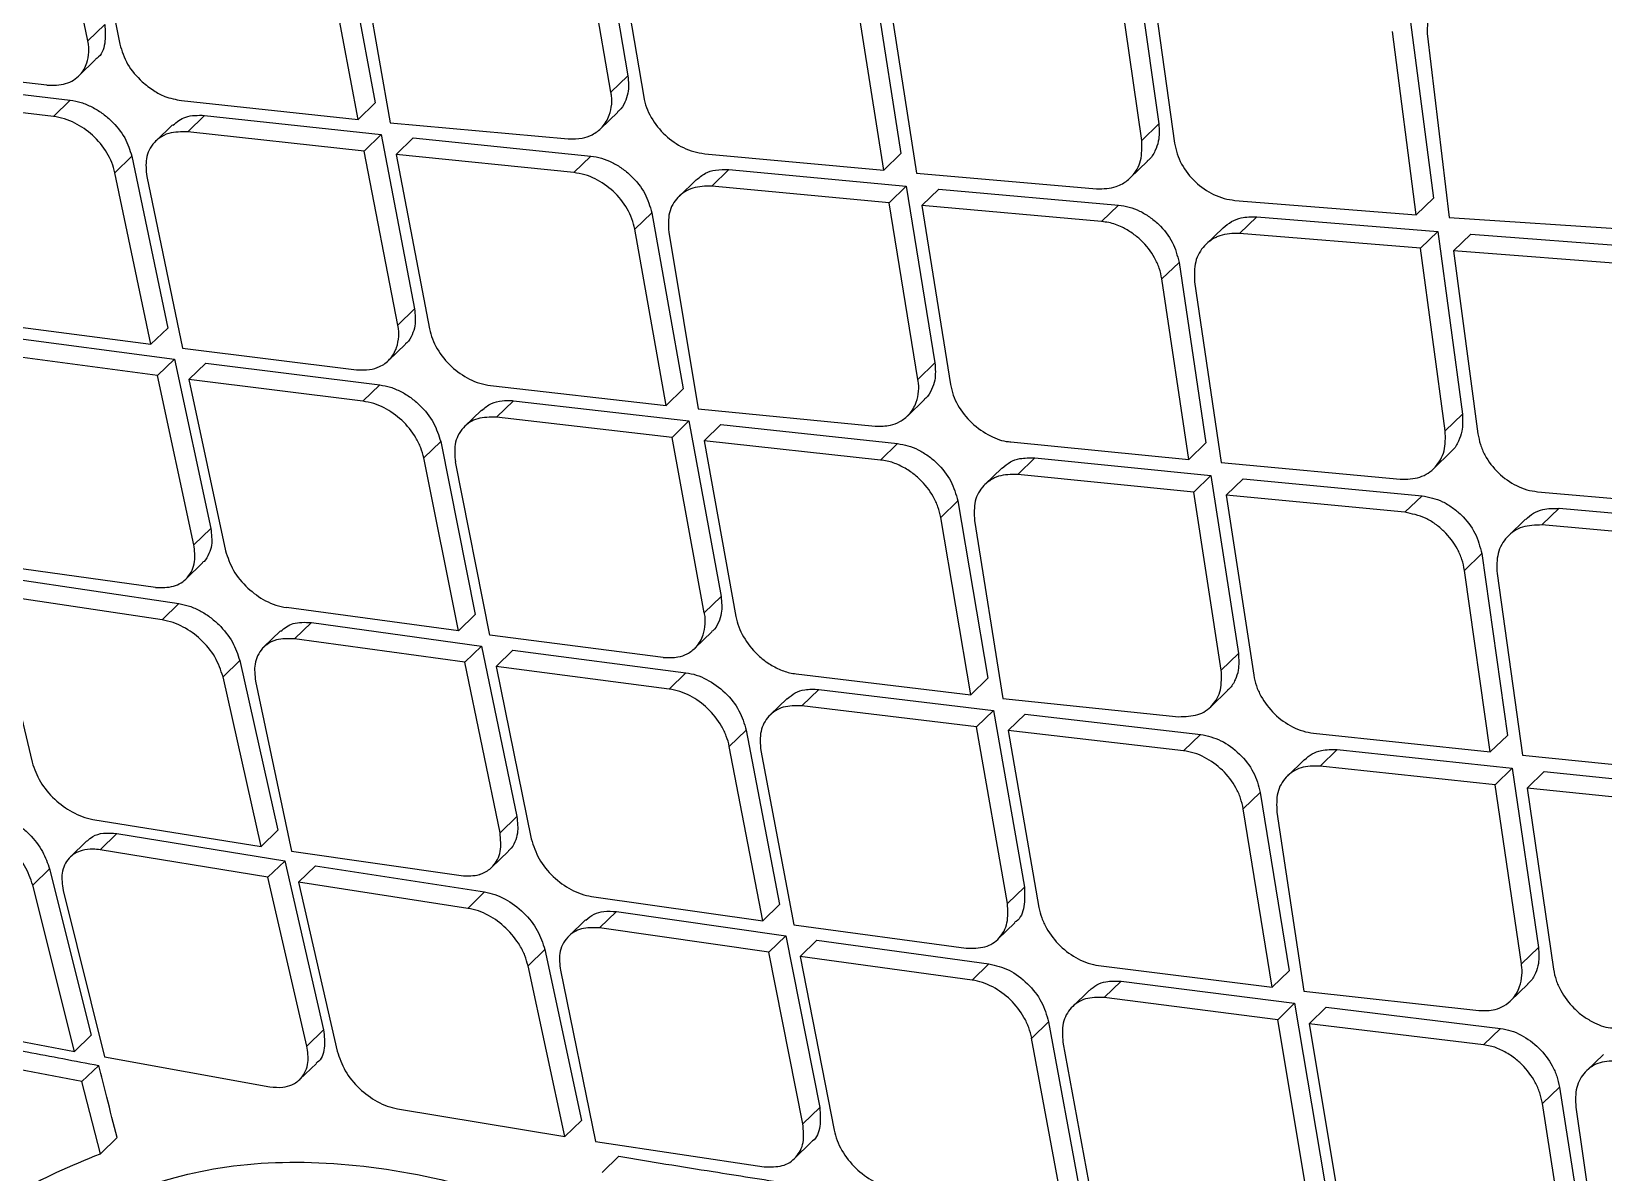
# Model space of a CAD drawing. Extents: x 400 to 501, y 484 to 634.
# Drawn here: x 487.942 to 489.278, y 585.211 to 586.18 of the extents above; entities that cross this region are included whole.
import ezdxf

# ---------------------------------------------------------------- set-up
doc = ezdxf.new("R2010")
doc.units = 0
doc.header["$MEASUREMENT"] = 0
doc.layers.add('DIM', color=3, linetype='Continuous')
doc.layers.add('GEOMETRY', color=3, linetype='Continuous', lineweight=25)

# ---------------------------------------------------------------- blocks, each defined once
blk = doc.blocks.new('2026 GRANDEE')
at = {"layer": 'GEOMETRY', "ltscale": 16}
for p, q in [((37.5654, -10.6679), (37.5358, -10.5211)), ((37.5632, -10.5239), (37.5926, -10.6709)), ((37.9988, -10.5485), (38.0243, -10.6977)), ((38.0098, -10.7117), (37.9843, -10.5626)), ((37.7817, -10.5721), (37.8095, -10.7207)), ((38.0122, -10.5649), (38.0377, -10.7157)), ((37.7951, -10.7347), (37.7673, -10.5861)), ((37.7962, -10.5884), (37.8224, -10.7375)), ((38.4533, -10.5841), (38.4752, -10.7384)), ((38.4607, -10.7526), (38.4387, -10.5983)), ((38.4669, -10.6004), (38.4886, -10.7548)), ((38.2323, -10.6115), (38.2562, -10.7638)), ((38.2417, -10.7779), (38.2177, -10.6256)), ((38.2457, -10.6279), (38.2694, -10.7804)), ((37.5798, -10.654), (37.5654, -10.6679)), ((38.6882, -10.6457), (38.7085, -10.8017)), ((38.6939, -10.8159), (38.6736, -10.66)), ((38.7033, -10.6616), (38.7219, -10.8181)), ((37.5306, -10.7057), (37.382, -10.6882)), ((37.5578, -10.6978), (37.5721, -10.6839)), ((37.4021, -10.7006), (37.5505, -10.7183)), ((38.0098, -10.7117), (38.0243, -10.6977)), ((37.5362, -10.7323), (37.3878, -10.7145)), ((37.5362, -10.7323), (37.5505, -10.7184)), ((37.645, -10.7186), (37.7951, -10.7347)), ((37.7951, -10.7347), (37.8095, -10.7207)), ((37.6503, -10.7453), (37.6647, -10.7313)), ((37.6647, -10.7313), (37.8146, -10.7476)), ((38.0011, -10.7426), (38.0156, -10.7286)), ((37.6375, -10.7393), (37.6231, -10.7533)), ((37.8002, -10.7616), (37.6503, -10.7453)), ((37.8002, -10.7616), (37.8146, -10.7476)), ((37.8146, -10.7476), (37.843, -10.8956)), ((37.8224, -10.7375), (37.9736, -10.7513)), ((38.4752, -10.7384), (38.4607, -10.7526)), ((37.8287, -10.9095), (37.8002, -10.7616)), ((37.8419, -10.7505), (37.8275, -10.7645)), ((37.8419, -10.7505), (37.9927, -10.7659)), ((37.5885, -10.78), (37.6028, -10.7661)), ((37.6028, -10.766), (37.6334, -10.912)), ((37.9783, -10.7799), (37.8275, -10.7645)), ((37.8275, -10.7645), (37.8557, -10.9127)), ((37.9783, -10.7799), (37.9927, -10.7659)), ((38.0895, -10.7639), (38.2417, -10.7779)), ((38.2417, -10.7779), (38.2562, -10.7638)), ((38.451, -10.7844), (38.4656, -10.7703)), ((37.6191, -10.9258), (37.5885, -10.78)), ((37.6155, -10.7831), (37.6458, -10.9292)), ((38.0821, -10.7861), (38.0677, -10.8001)), ((38.0956, -10.7914), (38.1101, -10.7774)), ((38.1101, -10.7774), (38.2607, -10.7915)), ((38.2694, -10.7804), (38.4224, -10.7937)), ((38.2461, -10.8055), (38.0956, -10.7914)), ((38.2461, -10.8055), (38.2606, -10.7915)), ((38.2607, -10.7915), (38.285, -10.9417)), ((38.2738, -10.808), (38.2883, -10.794)), ((38.2883, -10.794), (38.4411, -10.8075)), ((38.5399, -10.8035), (38.6939, -10.8159)), ((38.6939, -10.8159), (38.7085, -10.8017)), ((38.0301, -10.8281), (38.0445, -10.8141)), ((38.0446, -10.8141), (38.0712, -10.9638)), ((38.2705, -10.9557), (38.2461, -10.8055)), ((38.4266, -10.8216), (38.2738, -10.808)), ((38.2738, -10.808), (38.2982, -10.9599)), ((38.4266, -10.8216), (38.4411, -10.8075)), ((38.0568, -10.9777), (38.0301, -10.8281)), ((38.5298, -10.8268), (38.5152, -10.8409)), ((38.5438, -10.8316), (38.5584, -10.8174)), ((38.5584, -10.8174), (38.7122, -10.8299)), ((38.6976, -10.8441), (38.7122, -10.83)), ((38.7122, -10.8299), (38.7331, -10.9852)), ((38.7219, -10.8181), (38.8768, -10.8283)), ((38.0589, -10.8305), (38.084, -10.9807)), ((38.6976, -10.8441), (38.5438, -10.8316)), ((38.7402, -10.8322), (38.7256, -10.8463)), ((38.7402, -10.8321), (38.8946, -10.8441)), ((38.4778, -10.8703), (38.4924, -10.8562)), ((38.4924, -10.8562), (38.5153, -11.0095)), ((38.7185, -10.9994), (38.6976, -10.8441)), ((38.88, -10.8583), (38.7256, -10.8463)), ((38.7256, -10.8463), (38.7463, -11.0018)), ((38.5008, -11.0236), (38.4778, -10.8703)), ((38.5056, -10.8727), (38.5283, -11.0263)), ((37.843, -10.8956), (37.8287, -10.9095)), ((37.4722, -10.9066), (37.6191, -10.9258)), ((37.4937, -10.9192), (37.639, -10.9384)), ((37.6191, -10.9258), (37.6334, -10.912)), ((37.6247, -10.9523), (37.4795, -10.933)), ((37.6458, -10.9292), (37.7938, -10.9475)), ((37.8209, -10.9396), (37.8352, -10.9257)), ((37.6247, -10.9523), (37.639, -10.9384)), ((37.639, -10.9384), (37.6699, -11.0823)), ((37.6657, -10.9418), (37.6514, -10.9557)), ((37.6657, -10.9418), (37.8134, -10.9603)), ((38.2705, -10.9557), (38.285, -10.9417)), ((37.6556, -11.0961), (37.6247, -10.9523)), ((37.7991, -10.9742), (37.6514, -10.9557)), ((37.6514, -10.9557), (37.6824, -11.1012)), ((37.7991, -10.9742), (37.8134, -10.9603)), ((37.9075, -10.9609), (38.0568, -10.9777)), ((38.0568, -10.9777), (38.0712, -10.9638)), ((37.9127, -10.9878), (37.927, -10.9738)), ((37.927, -10.9738), (38.0761, -10.9909)), ((38.2617, -10.9868), (38.2762, -10.9728)), ((37.8998, -10.9818), (37.8855, -10.9957)), ((38.0617, -11.0049), (37.9127, -10.9878)), ((38.084, -10.9807), (38.2343, -10.9954)), ((38.7331, -10.9852), (38.7185, -10.9994)), ((38.0617, -11.0049), (38.0761, -10.9909)), ((38.0761, -10.9909), (38.1034, -11.14)), ((38.0889, -11.0079), (38.1033, -10.9939)), ((38.1033, -10.9939), (38.2532, -11.0102)), ((37.8652, -11.0085), (37.8508, -11.0224)), ((37.8652, -11.0085), (37.8946, -11.1555)), ((38.0891, -11.1539), (38.0617, -11.0049)), ((38.2388, -11.0242), (38.0889, -11.0079)), ((38.0889, -11.0079), (38.116, -11.1572)), ((38.2388, -11.0242), (38.2532, -11.0102)), ((38.3495, -11.0086), (38.5008, -11.0236)), ((38.5008, -11.0236), (38.5153, -11.0095)), ((38.7087, -11.0313), (38.7233, -11.0172)), ((37.8803, -11.1694), (37.8508, -11.0224)), ((37.9069, -11.1729), (37.8777, -11.0257)), ((38.3554, -11.0364), (38.3698, -11.0223)), ((38.3698, -11.0223), (38.5195, -11.0373)), ((38.5283, -11.0263), (38.6803, -11.0405)), ((38.342, -11.031), (38.3275, -11.045)), ((38.505, -11.0514), (38.3554, -11.0364)), ((38.505, -11.0514), (38.5195, -11.0374)), ((38.5195, -11.0373), (38.5428, -11.1886)), ((38.547, -11.04), (38.5325, -11.0541)), ((38.547, -11.04), (38.6988, -11.0545)), ((38.5283, -11.2026), (38.505, -11.0514)), ((38.6842, -11.0686), (38.5325, -11.0541)), ((38.5325, -11.0541), (38.5558, -11.207)), ((38.6842, -11.0686), (38.6988, -11.0545)), ((38.797, -11.0511), (38.9499, -11.0644)), ((38.29, -11.0729), (38.3044, -11.0589)), ((38.3044, -11.0589), (38.33, -11.2096)), ((38.8007, -11.0793), (38.8153, -11.0652)), ((38.8153, -11.0652), (38.9681, -11.0787)), ((37.6699, -11.0823), (37.6556, -11.0961)), ((38.3156, -11.2236), (38.29, -11.0729)), ((38.3186, -11.0756), (38.3427, -11.2268)), ((38.7868, -11.0744), (38.7722, -11.0885)), ((38.9535, -11.0929), (38.8007, -11.0793)), ((38.7349, -11.1179), (38.7494, -11.1038)), ((38.7495, -11.1037), (38.7713, -11.2581)), ((37.6229, -11.1324), (37.4782, -11.1123)), ((37.6487, -11.1253), (37.663, -11.1115)), ((38.7568, -11.2722), (38.7349, -11.1179)), ((38.7625, -11.1205), (38.7842, -11.275)), ((37.4985, -11.1245), (37.6429, -11.1461)), ((37.6286, -11.16), (37.4843, -11.1383)), ((37.4843, -11.1383), (37.5181, -11.281)), ((37.6286, -11.16), (37.6429, -11.1461)), ((37.8803, -11.1694), (37.7341, -11.1495)), ((38.1034, -11.14), (38.0891, -11.1539)), ((37.7411, -11.1761), (37.7554, -11.1623)), ((37.7554, -11.1623), (37.9, -11.1822)), ((37.8946, -11.1555), (37.8803, -11.1694)), ((37.7291, -11.1694), (37.7148, -11.1832)), ((37.8857, -11.196), (37.7411, -11.1761)), ((38.0541, -11.1919), (37.9069, -11.1729)), ((38.0811, -11.1841), (38.0955, -11.1702)), ((37.9, -11.1822), (37.8857, -11.196)), ((37.9, -11.1822), (37.9299, -11.3271)), ((37.9123, -11.1996), (37.9266, -11.1857)), ((37.9266, -11.1857), (38.0735, -11.2049)), ((38.5283, -11.2026), (38.5428, -11.1886)), ((37.6803, -11.2083), (37.6945, -11.1945)), ((37.6945, -11.1945), (37.7268, -11.3387)), ((37.9156, -11.3409), (37.8857, -11.196)), ((37.9123, -11.1996), (37.9422, -11.3461)), ((38.0592, -11.2188), (37.9123, -11.1996)), ((37.7126, -11.3525), (37.6803, -11.2083)), ((37.7079, -11.212), (37.7386, -11.3566)), ((38.0592, -11.2188), (38.0735, -11.2049)), ((38.1672, -11.2059), (38.3156, -11.2236)), ((38.3156, -11.2236), (38.33, -11.2096)), ((38.1594, -11.2269), (38.1451, -11.2408)), ((38.1721, -11.233), (38.1865, -11.2191)), ((38.1865, -11.2191), (38.3347, -11.237)), ((38.3427, -11.2268), (38.4921, -11.2423)), ((38.5194, -11.2338), (38.5338, -11.2198)), ((38.3203, -11.2509), (38.1721, -11.233)), ((38.3203, -11.2509), (38.3347, -11.237)), ((38.3347, -11.237), (38.361, -11.387)), ((38.3617, -11.2401), (38.3473, -11.2541)), ((38.3617, -11.2401), (38.5108, -11.2573)), ((38.1104, -11.2676), (38.1247, -11.2537)), ((38.1247, -11.2537), (38.1531, -11.4017)), ((38.3467, -11.401), (38.3203, -11.2509)), ((38.4963, -11.2713), (38.3473, -11.2541)), ((38.3473, -11.2541), (38.3734, -11.4044)), ((38.4963, -11.2713), (38.5107, -11.2573)), ((38.6065, -11.2563), (38.7568, -11.2722)), ((38.1388, -11.4156), (38.1104, -11.2676)), ((38.1371, -11.271), (38.1653, -11.4192)), ((38.6122, -11.2842), (38.6267, -11.2701)), ((38.6267, -11.2701), (38.7753, -11.2861)), ((38.7568, -11.2722), (38.7713, -11.2581)), ((38.5989, -11.2787), (38.5845, -11.2927)), ((38.7608, -11.3001), (38.6122, -11.2842)), ((38.7842, -11.275), (38.9351, -11.2903)), ((38.7753, -11.2861), (38.7608, -11.3001)), ((38.7753, -11.2861), (38.7977, -11.4383)), ((38.7882, -11.303), (38.8027, -11.2889)), ((38.8027, -11.2889), (38.9535, -11.3044)), ((38.547, -11.3206), (38.5614, -11.3066)), ((38.5614, -11.3066), (38.586, -11.4583)), ((38.7832, -11.4523), (38.7608, -11.3001)), ((38.9389, -11.3185), (38.7882, -11.303)), ((38.7882, -11.303), (38.8105, -11.4569)), ((38.5716, -11.4722), (38.547, -11.3206)), ((38.5755, -11.3234), (38.5985, -11.4756)), ((37.5697, -11.3295), (37.7126, -11.3525)), ((37.9156, -11.3409), (37.9299, -11.3271)), ((37.5647, -11.3477), (37.5504, -11.3616)), ((37.5759, -11.3553), (37.5901, -11.3415)), ((37.5901, -11.3415), (37.7328, -11.3648)), ((37.7126, -11.3525), (37.7268, -11.3387)), ((37.7185, -11.3787), (37.5759, -11.3553)), ((37.7386, -11.3566), (37.8827, -11.3773)), ((37.9085, -11.3703), (37.9228, -11.3564)), ((37.5188, -11.3854), (37.533, -11.3716)), ((37.533, -11.3716), (37.5683, -11.513)), ((37.7185, -11.3787), (37.7327, -11.3649)), ((37.7328, -11.3648), (37.7658, -11.5083)), ((37.7445, -11.3828), (37.7588, -11.369)), ((37.7588, -11.369), (37.9025, -11.3912)), ((37.5541, -11.5267), (37.5188, -11.3854)), ((37.5445, -11.3898), (37.5795, -11.5314)), ((37.7516, -11.5221), (37.7185, -11.3787)), ((37.7445, -11.3828), (37.7773, -11.5265)), ((37.8883, -11.4051), (37.7445, -11.3828)), ((37.8883, -11.4051), (37.9025, -11.3912)), ((38.361, -11.387), (38.3467, -11.401)), ((37.9934, -11.395), (38.1388, -11.4156)), ((38.1388, -11.4156), (38.1531, -11.4017)), ((37.9882, -11.415), (37.974, -11.4288)), ((38.0002, -11.4217), (38.0145, -11.4079)), ((38.0145, -11.4079), (38.1584, -11.4285)), ((38.3386, -11.4313), (38.3529, -11.4174)), ((38.144, -11.4424), (38.0002, -11.4217)), ((38.144, -11.4424), (38.1583, -11.4285)), ((38.1584, -11.4285), (38.1872, -11.5744)), ((38.1653, -11.4192), (38.3116, -11.439)), ((37.9394, -11.4539), (37.9536, -11.4401)), ((37.9536, -11.4401), (37.9849, -11.5853)), ((38.1729, -11.5882), (38.144, -11.4424)), ((38.1848, -11.4322), (38.1705, -11.4461)), ((38.1848, -11.4322), (38.3309, -11.4522)), ((38.7832, -11.4523), (38.7977, -11.4383)), ((37.9707, -11.5991), (37.9394, -11.4539)), ((37.9669, -11.4577), (37.9966, -11.6033)), ((38.3166, -11.4661), (38.1705, -11.4461)), ((38.1705, -11.4461), (38.1994, -11.5936)), ((38.3166, -11.4661), (38.3309, -11.4522)), ((38.4241, -11.4537), (38.5716, -11.4722)), ((38.4289, -11.4809), (38.4432, -11.467)), ((38.4432, -11.467), (38.5906, -11.4858)), ((38.5716, -11.4722), (38.586, -11.4583)), ((38.7741, -11.4836), (38.7886, -11.4696)), ((38.4162, -11.4748), (38.4019, -11.4887)), ((38.5762, -11.4997), (38.4289, -11.4809)), ((38.5985, -11.4756), (38.747, -11.492)), ((38.5762, -11.4997), (38.5905, -11.4858)), ((38.5906, -11.4858), (38.6159, -11.6367)), ((38.603, -11.5031), (38.6174, -11.4891)), ((38.6174, -11.4891), (38.7655, -11.5072)), ((37.4146, -11.5003), (37.5541, -11.5267)), ((37.7516, -11.5221), (37.7658, -11.5083)), ((38.3673, -11.5154), (38.3816, -11.5015)), ((38.3816, -11.5015), (38.409, -11.6504)), ((38.6015, -11.6507), (38.5762, -11.4997)), ((38.751, -11.5212), (38.603, -11.5031)), ((38.603, -11.5031), (38.6281, -11.6542)), ((38.751, -11.5212), (38.7654, -11.5072)), ((37.5541, -11.5267), (37.5683, -11.513)), ((38.3947, -11.6643), (38.3672, -11.5154)), ((38.3938, -11.5189), (38.4211, -11.6681)), ((37.5605, -11.5523), (37.4227, -11.5259)), ((37.5795, -11.5314), (37.7201, -11.5567)), ((37.7454, -11.5506), (37.7596, -11.5368)), ((38.853, -11.5292), (38.8385, -11.5432)), ((37.5605, -11.5523), (37.5747, -11.5386)), ((37.5762, -11.6136), (37.5605, -11.5523)), ((38.8011, -11.571), (38.8156, -11.557)), ((38.8156, -11.557), (38.8392, -11.7096)), ((37.8284, -11.5754), (37.9707, -11.5991)), ((38.1729, -11.5882), (38.1872, -11.5744)), ((38.8248, -11.7236), (38.8011, -11.571)), ((38.8294, -11.574), (38.8515, -11.7271)), ((37.9707, -11.5991), (37.9849, -11.5853)), ((37.5904, -11.5998), (37.5762, -11.6136)), ((37.9966, -11.6033), (38.14, -11.6247)), ((38.1657, -11.6177), (38.18, -11.6038)), ((38.0023, -11.6296), (38.0166, -11.6158))]:
    blk.add_line(p, q, dxfattribs=at)
for points, knots in [([(36.9464, -4.2423), (37.2144, -4.3889), (37.7476, -4.6804), (38.3461, -5.0481), (38.7578, -5.3149), (38.9927, -5.4716), (39.2291, -5.6336), (39.4813, -5.8116), (39.9332, -6.1406), (40.5669, -6.6341), (41.3463, -7.3052), (42.0186, -7.9447), (42.5944, -8.5411), (43.0838, -9.0854), (43.4716, -9.5484), (43.7677, -9.9209), (43.9793, -10.1965), (44.184, -10.4721), (44.3714, -10.733), (44.6491, -11.1316), (45.0105, -11.6808), (45.4523, -12.4067), (45.7251, -12.9062), (45.8621, -13.1572)], [0, 0, 0, 0, 0.071591, 0.14241, 0.164528, 0.186584, 0.208583, 0.231692, 0.258921, 0.339583, 0.419837, 0.499879, 0.556947, 0.614093, 0.671388, 0.698471, 0.72561, 0.752813, 0.778921, 0.800899, 0.866647, 0.932983, 1, 1, 1, 1]), ([(44.0881, -11.5796), (43.9518, -11.3641), (43.676, -10.9278), (43.221, -10.2904), (42.73, -9.6619), (42.2023, -9.0505), (41.6427, -8.4625), (41.0546, -7.9029), (40.4432, -7.3752), (39.8149, -6.8844), (39.1777, -6.4295), (38.7415, -6.1538), (38.5259, -6.0174)], [0, 0, 0, 0, 0.096358, 0.194984, 0.29578, 0.397663, 0.500023, 0.602394, 0.7043, 0.805058, 0.903601, 1, 1, 1, 1]), ([(43.8749, -11.7107), (43.7405, -11.4983), (43.4684, -11.0685), (43.0198, -10.4406), (42.5358, -9.8215), (42.016, -9.2195), (41.4648, -8.6404), (40.8857, -8.0892), (40.2836, -7.5694), (39.6647, -7.0856), (39.037, -6.637), (38.6073, -6.3651), (38.3948, -6.2306)], [0, 0, 0, 0, 0.0964045, 0.1950542, 0.2958468, 0.3977029, 0.5000235, 0.6023537, 0.7042327, 0.804988, 0.9035542, 1, 1, 1, 1]), ([(37.8932, -6.3225), (38.124, -6.4666), (38.5853, -6.7544), (39.2507, -7.2277), (39.895, -7.7298), (40.5159, -8.2625), (41.079, -8.792), (41.588, -9.3114), (42.0464, -9.816), (42.4858, -10.3385), (42.9044, -10.8787), (43.304, -11.4337), (43.5507, -11.8168), (43.6741, -12.0084)], [0, 0, 0, 0, 0.1000688, 0.1999124, 0.2997469, 0.3997863, 0.4998266, 0.5830232, 0.6662201, 0.7495517, 0.8330446, 0.9165066, 1, 1, 1, 1]), ([(37.6764, -6.9656), (37.8959, -7.0895), (38.3352, -7.3373), (38.971, -7.7494), (39.5844, -8.1924), (40.1697, -8.6683), (40.7249, -9.1761), (41.2461, -9.7197), (41.7353, -10.2961), (42.1921, -10.9015), (42.6202, -11.5291), (42.8779, -11.9647), (43.0068, -12.1825)], [0, 0, 0, 0, 0.100262, 0.200594, 0.300842, 0.400493, 0.499762, 0.599107, 0.699009, 0.799378, 0.89967, 1, 1, 1, 1]), ([(37.6627, -6.9911), (37.7995, -7.0678), (38.0596, -7.2136), (38.4235, -7.4323), (38.7426, -7.6369), (39.0187, -7.8234), (39.2534, -7.9892), (39.4476, -8.132), (39.5821, -8.2343), (39.6685, -8.3013), (39.7175, -8.3397), (39.7817, -8.3906), (39.864, -8.4565), (39.966, -8.5401), (40.0675, -8.6251), (40.2375, -8.7703), (40.4156, -8.9294), (40.5766, -9.0804), (40.6465, -9.1476), (40.6771, -9.1772), (40.6905, -9.1903), (40.6964, -9.1961), (40.699, -9.1986), (40.7003, -9.1998), (40.7008, -9.2004), (40.7011, -9.2006), (40.7011, -9.2006), (40.7011, -9.2006), (40.7011, -9.2006), (40.7013, -9.2008), (40.7019, -9.2014), (40.7045, -9.204), (40.7148, -9.2141), (40.7377, -9.2365), (40.7767, -9.2751), (40.8378, -9.3362), (40.9233, -9.4233), (41.0353, -9.5405), (41.1313, -9.644), (41.2051, -9.7252), (41.2503, -9.7756), (41.2972, -9.8285), (41.3459, -9.884), (41.3962, -9.942), (41.4482, -10.0028), (41.5004, -10.0646), (41.6686, -10.2661), (41.9446, -10.6157), (42.3122, -11.1264), (42.661, -11.6529), (42.8748, -12.0155), (42.9817, -12.1969)], [0, 0, 0, 0, 0.062481, 0.118844, 0.169135, 0.213352, 0.251461, 0.283422, 0.309236, 0.318658, 0.3269, 0.333965, 0.351242, 0.368824, 0.386373, 0.403893, 0.457678, 0.481272, 0.491642, 0.496202, 0.498209, 0.499091, 0.49948, 0.499651, 0.499785, 0.499785, 0.499785, 0.499787, 0.499791, 0.499809, 0.499878, 0.500152, 0.501246, 0.505611, 0.512881, 0.523059, 0.53994, 0.561408, 0.587481, 0.596044, 0.605011, 0.61438, 0.624154, 0.634334, 0.64492, 0.655914, 0.66648, 0.749216, 0.832806, 0.916374, 1, 1, 1, 1]), ([(37.5925, -7.5202), (37.6066, -7.5282), (37.6437, -7.549), (37.7111, -7.5868), (37.7894, -7.6309), (37.866, -7.6744), (37.9312, -7.712), (37.9927, -7.7483), (38.0546, -7.7854), (38.1665, -7.8533), (38.325, -7.9518), (38.5806, -8.1169), (38.8847, -8.3244), (39.2538, -8.5944), (39.6329, -8.8929), (40.0174, -9.2234), (40.4181, -9.6), (40.8321, -10.0316), (41.2539, -10.5226), (41.6071, -10.9799), (41.8999, -11.3924), (42.0769, -11.6588), (42.1889, -11.8345), (42.2405, -11.9168), (42.2917, -11.9997), (42.3409, -12.0805), (42.3907, -12.1638), (42.4386, -12.246), (42.4718, -12.3031), (42.4872, -12.3295)], [0, 0, 0, 0, 0.007015, 0.018363, 0.033423, 0.04585, 0.056436, 0.065972, 0.076735, 0.087613, 0.12255, 0.157338, 0.219068, 0.281467, 0.354683, 0.427219, 0.500115, 0.591822, 0.685047, 0.779146, 0.840884, 0.903128, 0.916964, 0.930722, 0.945004, 0.958992, 0.971501, 0.986828, 1, 1, 1, 1]), ([(37.5852, -7.5344), (37.7869, -7.6488), (38.1901, -7.8773), (38.7719, -8.2598), (39.3337, -8.6696), (39.8708, -9.1087), (40.3785, -9.5781), (40.8559, -10.0778), (41.3042, -10.6067), (41.7237, -11.1619), (42.1176, -11.7376), (42.3548, -12.1375), (42.4734, -12.3374)], [0, 0, 0, 0, 0.100345, 0.20059, 0.300906, 0.400755, 0.500092, 0.599382, 0.699069, 0.799349, 0.899659, 1, 1, 1, 1]), ([(37.5019, -8.2577), (37.7185, -8.3868), (38.1518, -8.6451), (38.77, -9.083), (39.3614, -9.5565), (39.9198, -10.0692), (40.4416, -10.6192), (40.9252, -11.2031), (41.3743, -11.8145), (41.6411, -12.2439), (41.7745, -12.4585)], [0, 0, 0, 0, 0.125001, 0.250001, 0.375003, 0.499997, 0.624991, 0.749994, 0.874996, 1, 1, 1, 1]), ([(33.1112, -8.6122), (33.301, -8.8166), (33.6802, -9.2249), (34.2607, -9.8374), (34.8462, -10.4484), (35.4368, -11.0578), (36.0312, -11.6653), (36.6288, -12.2707), (37.2294, -12.8738), (37.8326, -13.4744), (38.4383, -14.0724), (39.0461, -14.6672), (39.6559, -15.2581), (40.2672, -15.8439), (40.8801, -16.4248), (41.2887, -16.8043), (41.4933, -16.9943)], [0, 0, 0, 0, 0.071643, 0.14309, 0.214489, 0.285889, 0.357236, 0.428542, 0.499851, 0.571188, 0.642541, 0.713932, 0.785365, 0.856798, 0.928296, 1, 1, 1, 1]), ([(38.8374, -14.8197), (38.8022, -14.782), (38.4988, -14.4574), (37.9155, -13.8556), (37.0879, -13.0154), (36.2484, -12.1872), (35.3987, -11.37), (34.5384, -10.5651), (33.6682, -9.7712), (33.08, -9.2542), (32.7855, -8.9953)], [0, 0, 0, 0, 0.0184337, 0.1586189, 0.298737, 0.4387906, 0.5788851, 0.7191168, 0.8593695, 1, 1, 1, 1]), ([(33.9473, -9.1847), (34.1002, -9.3342), (34.4079, -9.635), (34.8583, -10.0743), (35.2854, -10.4909), (35.6745, -10.8705), (36.0618, -11.2485), (36.4558, -11.6334), (36.8653, -12.0343), (37.205, -12.3676), (37.478, -12.6357), (37.687, -12.841), (37.8968, -13.0474), (38.1182, -13.2654), (38.3623, -13.5059), (38.6355, -13.7754), (38.9498, -14.0858), (39.3071, -14.439), (39.7095, -14.837), (40.1476, -15.2705), (40.6071, -15.7254), (40.921, -16.0353), (41.0767, -16.1891)], [0, 0, 0, 0, 0.064169, 0.129138, 0.188802, 0.243183, 0.292269, 0.351201, 0.408497, 0.464259, 0.494029, 0.523343, 0.552198, 0.58236, 0.616633, 0.655052, 0.697622, 0.749248, 0.805908, 0.86759, 0.934316, 1, 1, 1, 1]), ([(37.5496, -12.6402), (37.1211, -12.2214), (36.4624, -11.5777), (35.2649, -10.4291), (34.4992, -9.6963), (33.9659, -9.1859)], [0, 0, 0, 0, 0.360925, 0.55487, 1, 1, 1, 1]), ([(39.5251, -15.4518), (39.298, -15.2418), (38.7513, -14.7364), (37.8656, -13.9502), (36.8722, -13.0923), (35.8636, -12.2493), (34.8415, -11.4221), (33.8077, -10.6101), (33.1093, -10.0836), (32.76, -9.8203)], [0, 0, 0, 0, 0.105959, 0.254966, 0.403973, 0.55298, 0.701986, 0.850993, 1, 1, 1, 1]), ([(38.7431, -10.6194), (38.7372, -10.6197), (38.7293, -10.62), (38.7194, -10.6247), (38.7109, -10.6312), (38.7032, -10.6438), (38.7033, -10.6557), (38.7033, -10.6616)], [0, 0, 0, 0, 0.249058, 0.338957, 0.500165, 0.750685, 1, 1, 1, 1]), ([(37.5798, -10.654), (37.5802, -10.6595), (37.581, -10.6702), (37.5769, -10.6806), (37.5724, -10.6833), (37.5719, -10.6836)], [0, 0, 0, 0, 0.477334, 0.947209, 1, 1, 1, 1]), ([(37.5306, -10.7057), (37.5362, -10.7057), (37.5474, -10.7057), (37.5589, -10.6981), (37.5649, -10.688), (37.5666, -10.6782), (37.5665, -10.6714), (37.5655, -10.6683), (37.5654, -10.6679)], [0, 0, 0, 0, 0.249381, 0.498703, 0.700708, 0.85168, 0.981986, 1, 1, 1, 1]), ([(37.5926, -10.6709), (37.5944, -10.6766), (37.598, -10.688), (37.6096, -10.7016), (37.621, -10.7102), (37.6322, -10.7164), (37.6402, -10.7178), (37.645, -10.7186)], [0, 0, 0, 0, 0.250308, 0.499342, 0.659972, 0.797007, 1, 1, 1, 1]), ([(38.0243, -10.6977), (38.0247, -10.7028), (38.0253, -10.7108), (38.0217, -10.7205), (38.0187, -10.726), (38.0159, -10.728), (38.0154, -10.7284)], [0, 0, 0, 0, 0.418108, 0.667526, 0.943393, 1, 1, 1, 1]), ([(37.5505, -10.7183), (37.5536, -10.7189), (37.5598, -10.72), (37.569, -10.7239), (37.5775, -10.7291), (37.5876, -10.7375), (37.5978, -10.75), (37.6012, -10.7608), (37.6028, -10.766)], [0, 0, 0, 0, 0.135962, 0.268732, 0.398373, 0.524951, 0.768064, 1, 1, 1, 1]), ([(37.9736, -10.7513), (37.9777, -10.7513), (37.9849, -10.7514), (37.9947, -10.7478), (38.0031, -10.7416), (38.0086, -10.7324), (38.0106, -10.723), (38.0107, -10.7161), (38.01, -10.7128), (38.0098, -10.7117)], [0, 0, 0, 0, 0.177387, 0.320409, 0.499386, 0.699174, 0.849269, 0.949515, 1, 1, 1, 1]), ([(38.0377, -10.7157), (38.0383, -10.7187), (38.0397, -10.7245), (38.0451, -10.7359), (38.0553, -10.7487), (38.0687, -10.7579), (38.0804, -10.7625), (38.0864, -10.7634), (38.0895, -10.7639)], [0, 0, 0, 0, 0.127877, 0.253972, 0.500332, 0.739334, 0.867036, 1, 1, 1, 1]), ([(37.5885, -10.78), (37.5877, -10.7771), (37.5862, -10.7714), (37.5805, -10.7603), (37.5703, -10.7478), (37.557, -10.7387), (37.5454, -10.7339), (37.5393, -10.7328), (37.5362, -10.7322)], [0, 0, 0, 0, 0.127122, 0.252983, 0.500108, 0.733117, 0.862426, 1, 1, 1, 1]), ([(37.6377, -10.7397), (37.6411, -10.7369), (37.6483, -10.731), (37.659, -10.7312), (37.6647, -10.7313)], [0, 0, 0, 0, 0.4684953, 1, 1, 1, 1]), ([(37.6503, -10.7453), (37.6448, -10.7453), (37.6357, -10.7452), (37.6269, -10.7498), (37.6213, -10.7547), (37.6174, -10.7605), (37.6142, -10.7699), (37.615, -10.778), (37.6155, -10.7831)], [0, 0, 0, 0, 0.249282, 0.406176, 0.499635, 0.639095, 0.769113, 1, 1, 1, 1]), ([(38.4752, -10.7384), (38.4755, -10.7436), (38.4759, -10.7519), (38.472, -10.7619), (38.4687, -10.7677), (38.4658, -10.7699), (38.4654, -10.7701)], [0, 0, 0, 0, 0.411035, 0.667062, 0.956311, 1, 1, 1, 1]), ([(38.4224, -10.7937), (38.4282, -10.7936), (38.4361, -10.7934), (38.4457, -10.7889), (38.4539, -10.7825), (38.4612, -10.7702), (38.4608, -10.7584), (38.4607, -10.7526)], [0, 0, 0, 0, 0.249185, 0.341484, 0.500149, 0.750481, 1, 1, 1, 1]), ([(38.4886, -10.7548), (38.4892, -10.7579), (38.4904, -10.7639), (38.4956, -10.7755), (38.5056, -10.7885), (38.519, -10.7977), (38.5307, -10.8022), (38.5368, -10.8031), (38.5399, -10.8035)], [0, 0, 0, 0, 0.129431, 0.256007, 0.500356, 0.74079, 0.868095, 1, 1, 1, 1]), ([(37.9927, -10.7659), (37.9958, -10.7664), (38.0018, -10.7673), (38.0108, -10.771), (38.0193, -10.7761), (38.0294, -10.7844), (38.0397, -10.7973), (38.043, -10.8085), (38.0446, -10.8141)], [0, 0, 0, 0, 0.131703, 0.261323, 0.388976, 0.514789, 0.760221, 1, 1, 1, 1]), ([(38.0301, -10.8281), (38.0294, -10.8251), (38.028, -10.8192), (38.0226, -10.8079), (38.0125, -10.7952), (37.9991, -10.7861), (37.9875, -10.7814), (37.9814, -10.7804), (37.9783, -10.7799)], [0, 0, 0, 0, 0.128917, 0.255364, 0.500259, 0.737122, 0.865391, 1, 1, 1, 1]), ([(38.0823, -10.7863), (38.0847, -10.7842), (38.0894, -10.7802), (38.0991, -10.7772), (38.1062, -10.7773), (38.1101, -10.7774)], [0, 0, 0, 0, 0.341593, 0.646968, 1, 1, 1, 1]), ([(38.0956, -10.7914), (38.09, -10.7915), (38.0787, -10.7917), (38.0659, -10.8003), (38.0581, -10.8135), (38.0586, -10.8249), (38.0589, -10.8305)], [0, 0, 0, 0, 0.249703, 0.499716, 0.750157, 1, 1, 1, 1]), ([(38.4411, -10.8075), (38.4441, -10.8079), (38.4501, -10.8088), (38.459, -10.8123), (38.4674, -10.8173), (38.4775, -10.8256), (38.4879, -10.8388), (38.4909, -10.8504), (38.4924, -10.8562)], [0, 0, 0, 0, 0.128959, 0.256487, 0.382772, 0.508006, 0.754879, 1, 1, 1, 1]), ([(38.4778, -10.8703), (38.4772, -10.8672), (38.476, -10.8612), (38.4707, -10.8496), (38.4626, -10.8392), (38.4525, -10.831), (38.4433, -10.8257), (38.4345, -10.8224), (38.4286, -10.8218), (38.4266, -10.8216)], [0, 0, 0, 0, 0.130193, 0.256944, 0.499762, 0.623596, 0.750183, 0.913462, 1, 1, 1, 1]), ([(38.5299, -10.8269), (38.5322, -10.825), (38.5366, -10.8212), (38.5462, -10.8176), (38.5539, -10.8175), (38.5584, -10.8174)], [0, 0, 0, 0, 0.3024485, 0.5924619, 1, 1, 1, 1]), ([(38.5438, -10.8316), (38.5381, -10.8317), (38.5315, -10.8318), (38.5249, -10.8344), (38.5201, -10.8367), (38.5124, -10.8427), (38.5051, -10.8551), (38.5054, -10.8669), (38.5056, -10.8727)], [0, 0, 0, 0, 0.249283, 0.280155, 0.332341, 0.500255, 0.750542, 1, 1, 1, 1]), ([(37.843, -10.8956), (37.8435, -10.9006), (37.8443, -10.9086), (37.841, -10.918), (37.8382, -10.9233), (37.8355, -10.9252), (37.835, -10.9255)], [0, 0, 0, 0, 0.423075, 0.673217, 0.948589, 1, 1, 1, 1]), ([(37.7938, -10.9475), (37.7975, -10.9476), (37.8046, -10.9479), (37.8143, -10.9449), (37.8226, -10.9389), (37.828, -10.9297), (37.8298, -10.9198), (37.8296, -10.9129), (37.8288, -10.9099), (37.8287, -10.9095)], [0, 0, 0, 0, 0.168124, 0.313571, 0.499649, 0.702909, 0.854167, 0.983027, 1, 1, 1, 1]), ([(37.8557, -10.9127), (37.8564, -10.9155), (37.8579, -10.9213), (37.8634, -10.9325), (37.8736, -10.9453), (37.887, -10.9545), (37.8985, -10.9593), (37.9045, -10.9603), (37.9075, -10.9609)], [0, 0, 0, 0, 0.127076, 0.252919, 0.500158, 0.739076, 0.866887, 1, 1, 1, 1]), ([(38.285, -10.9417), (38.2854, -10.9467), (38.2859, -10.9549), (38.2823, -10.9646), (38.2792, -10.9702), (38.2764, -10.9723), (38.276, -10.9726)], [0, 0, 0, 0, 0.411719, 0.665846, 0.951678, 1, 1, 1, 1]), ([(39.7927, -17.8288), (39.5267, -17.5294), (38.9972, -16.9336), (38.1493, -16.0898), (37.2847, -15.2735), (36.3973, -14.4849), (35.4987, -13.7223), (34.5911, -12.9819), (33.6654, -12.2723), (32.7101, -11.589), (32.0461, -11.1694), (31.7122, -10.9583)], [0, 0, 0, 0, 0.113392, 0.225638, 0.337341, 0.448782, 0.560233, 0.669481, 0.778832, 0.888788, 1, 1, 1, 1]), ([(37.8134, -10.9603), (37.8164, -10.9608), (37.8224, -10.9619), (37.8314, -10.9657), (37.8398, -10.9709), (37.8498, -10.9793), (37.8602, -10.9921), (37.8635, -11.0031), (37.8652, -11.0085)], [0, 0, 0, 0, 0.132691, 0.263116, 0.391346, 0.517452, 0.762436, 1, 1, 1, 1]), ([(38.2343, -10.9954), (38.2388, -10.9954), (38.2463, -10.9954), (38.2559, -10.9916), (38.2639, -10.9855), (38.2693, -10.9764), (38.2714, -10.9663), (38.2714, -10.9593), (38.2706, -10.9561), (38.2705, -10.9557)], [0, 0, 0, 0, 0.19641, 0.334742, 0.499578, 0.701585, 0.852432, 0.982281, 1, 1, 1, 1]), ([(38.2982, -10.9599), (38.2989, -10.9629), (38.3002, -10.9689), (38.3055, -10.9803), (38.3157, -10.9934), (38.3315, -11.0041), (38.3429, -11.0083), (38.3489, -11.0086), (38.3495, -11.0087)], [0, 0, 0, 0, 0.129008, 0.255548, 0.50061, 0.750257, 0.974172, 1, 1, 1, 1]), ([(37.8508, -11.0224), (37.8501, -11.0195), (37.8486, -11.0138), (37.843, -11.0025), (37.8329, -10.9899), (37.8196, -10.9807), (37.8082, -10.9758), (37.8022, -10.9747), (37.7991, -10.9742)], [0, 0, 0, 0, 0.128426, 0.254721, 0.500108, 0.735921, 0.864528, 1, 1, 1, 1]), ([(37.9, -10.982), (37.9027, -10.9798), (37.9075, -10.9757), (37.9168, -10.9736), (37.9234, -10.9734), (37.9266, -10.9738), (37.927, -10.9738)], [0, 0, 0, 0, 0.375685, 0.695794, 0.965968, 1, 1, 1, 1]), ([(37.9127, -10.9878), (37.9071, -10.9877), (37.896, -10.9877), (37.8853, -10.9948), (37.8797, -11.0031), (37.8765, -11.0126), (37.8772, -11.0206), (37.8777, -11.0257)], [0, 0, 0, 0, 0.249542, 0.499097, 0.641611, 0.772737, 1, 1, 1, 1]), ([(38.7331, -10.9852), (38.7333, -10.9902), (38.7337, -10.9984), (38.7299, -11.0085), (38.7266, -11.0145), (38.7236, -11.0167), (38.7232, -11.0171)], [0, 0, 0, 0, 0.3977071, 0.6545768, 0.9496761, 1, 1, 1, 1]), ([(38.6803, -11.0405), (38.686, -11.0404), (38.6975, -11.0401), (38.7107, -11.031), (38.7189, -11.0171), (38.7187, -11.0053), (38.7185, -10.9994)], [0, 0, 0, 0, 0.249561, 0.499824, 0.750246, 1, 1, 1, 1]), ([(38.7463, -11.0018), (38.7469, -11.0049), (38.748, -11.011), (38.7532, -11.0226), (38.763, -11.0358), (38.7763, -11.0451), (38.7879, -11.0498), (38.7939, -11.0506), (38.797, -11.0511)], [0, 0, 0, 0, 0.130318, 0.257163, 0.500123, 0.741998, 0.869026, 1, 1, 1, 1]), ([(38.2532, -11.0102), (38.2562, -11.0107), (38.2621, -11.0116), (38.2709, -11.0153), (38.2793, -11.0203), (38.2893, -11.0287), (38.2997, -11.0418), (38.3029, -11.0532), (38.3044, -11.0589)], [0, 0, 0, 0, 0.129168, 0.256969, 0.383528, 0.508976, 0.755864, 1, 1, 1, 1]), ([(38.29, -11.0729), (38.2893, -11.0699), (38.288, -11.064), (38.2826, -11.0525), (38.2745, -11.0421), (38.2641, -11.0336), (38.2547, -11.0283), (38.2461, -11.0251), (38.2407, -11.0244), (38.2388, -11.0242)], [0, 0, 0, 0, 0.129878, 0.256544, 0.499643, 0.62403, 0.768368, 0.916739, 1, 1, 1, 1]), ([(38.3421, -11.0311), (38.3443, -11.0292), (38.3487, -11.0255), (38.3581, -11.0222), (38.3655, -11.0223), (38.3698, -11.0223)], [0, 0, 0, 0, 0.311695, 0.600706, 1, 1, 1, 1]), ([(38.3554, -11.0364), (38.3497, -11.0364), (38.3435, -11.0364), (38.3372, -11.0387), (38.3326, -11.0407), (38.325, -11.0464), (38.3179, -11.0585), (38.3184, -11.0699), (38.3186, -11.0756)], [0, 0, 0, 0, 0.249499, 0.274926, 0.325283, 0.500324, 0.750406, 1, 1, 1, 1]), ([(38.6988, -11.0545), (38.7047, -11.0557), (38.7135, -11.0575), (38.7246, -11.0643), (38.7346, -11.0727), (38.745, -11.086), (38.748, -11.0978), (38.7495, -11.1037)], [0, 0, 0, 0, 0.251838, 0.377349, 0.502433, 0.750864, 1, 1, 1, 1]), ([(38.7349, -11.1179), (38.7343, -11.1148), (38.7331, -11.1087), (38.7279, -11.0971), (38.72, -11.0865), (38.7101, -11.0783), (38.699, -11.0716), (38.6901, -11.0698), (38.6842, -11.0686)], [0, 0, 0, 0, 0.131287, 0.258467, 0.500128, 0.624135, 0.750256, 1, 1, 1, 1]), ([(38.7869, -11.0746), (38.789, -11.0727), (38.7932, -11.069), (38.8027, -11.0653), (38.8106, -11.0652), (38.8153, -11.0652)], [0, 0, 0, 0, 0.2824141, 0.5703163, 1, 1, 1, 1]), ([(37.6699, -11.0823), (37.6705, -11.0872), (37.6715, -11.095), (37.6684, -11.104), (37.6659, -11.1092), (37.6633, -11.1109), (37.6628, -11.1112)], [0, 0, 0, 0, 0.425084, 0.672524, 0.942695, 1, 1, 1, 1]), ([(38.8007, -11.0793), (38.795, -11.0795), (38.7835, -11.0798), (38.7703, -11.0889), (38.7621, -11.1028), (38.7623, -11.1146), (38.7625, -11.1205)], [0, 0, 0, 0, 0.249656, 0.499961, 0.750335, 1, 1, 1, 1]), ([(37.6229, -11.1324), (37.6282, -11.1325), (37.6389, -11.1327), (37.6491, -11.126), (37.6542, -11.1181), (37.6571, -11.1089), (37.6562, -11.1011), (37.6556, -11.0961)], [0, 0, 0, 0, 0.2497, 0.499214, 0.642051, 0.773272, 1, 1, 1, 1]), ([(37.6824, -11.1012), (37.6843, -11.1069), (37.688, -11.1181), (37.7007, -11.1334), (37.7139, -11.1428), (37.7252, -11.1478), (37.7311, -11.1489), (37.7341, -11.1495)], [0, 0, 0, 0, 0.250483, 0.499397, 0.738213, 0.866351, 1, 1, 1, 1]), ([(37.6429, -11.1461), (37.6459, -11.1467), (37.6519, -11.148), (37.6608, -11.152), (37.6692, -11.1573), (37.6791, -11.1659), (37.6893, -11.1785), (37.6928, -11.1892), (37.6945, -11.1945)], [0, 0, 0, 0, 0.134719, 0.26667, 0.395885, 0.522395, 0.766307, 1, 1, 1, 1]), ([(38.1034, -11.14), (38.1039, -11.1449), (38.1046, -11.153), (38.1012, -11.1625), (38.0983, -11.1679), (38.0957, -11.1698), (38.0953, -11.17)], [0, 0, 0, 0, 0.415861, 0.671869, 0.959412, 1, 1, 1, 1]), ([(37.6803, -11.2083), (37.6784, -11.2026), (37.6746, -11.1914), (37.662, -11.1762), (37.649, -11.1669), (37.6377, -11.1618), (37.6317, -11.1606), (37.6286, -11.1599)], [0, 0, 0, 0, 0.25294, 0.499293, 0.73302, 0.862467, 1, 1, 1, 1]), ([(37.7293, -11.1697), (37.7326, -11.167), (37.7395, -11.1615), (37.7499, -11.162), (37.7554, -11.1623)], [0, 0, 0, 0, 0.473134, 1, 1, 1, 1]), ([(38.0541, -11.1919), (38.0584, -11.192), (38.0659, -11.1923), (38.0753, -11.1889), (38.0831, -11.183), (38.0884, -11.1741), (38.0901, -11.1641), (38.09, -11.1573), (38.0892, -11.1542), (38.0891, -11.1539)], [0, 0, 0, 0, 0.194958, 0.333715, 0.499734, 0.704795, 0.856663, 0.984149, 1, 1, 1, 1]), ([(38.116, -11.1572), (38.1167, -11.1601), (38.1181, -11.1659), (38.1236, -11.1772), (38.1317, -11.1876), (38.1421, -11.1962), (38.1514, -11.2016), (38.16, -11.2049), (38.1653, -11.2056), (38.1672, -11.2059)], [0, 0, 0, 0, 0.128163, 0.254334, 0.499591, 0.624157, 0.768734, 0.917612, 1, 1, 1, 1]), ([(37.7411, -11.1761), (37.7358, -11.1759), (37.7268, -11.1757), (37.7184, -11.18), (37.7131, -11.1847), (37.7095, -11.1901), (37.7065, -11.1991), (37.7073, -11.207), (37.7079, -11.212)], [0, 0, 0, 0, 0.249479, 0.414136, 0.499796, 0.639589, 0.769702, 1, 1, 1, 1]), ([(38.5428, -11.1886), (38.5431, -11.1935), (38.5436, -11.2015), (38.5402, -11.2113), (38.537, -11.217), (38.5341, -11.2192), (38.5337, -11.2196)], [0, 0, 0, 0, 0.396573, 0.651691, 0.944233, 1, 1, 1, 1]), ([(38.0735, -11.2049), (38.0765, -11.2054), (38.0823, -11.2065), (38.0939, -11.2115), (38.1073, -11.2212), (38.1197, -11.2368), (38.1231, -11.2481), (38.1247, -11.2537)], [0, 0, 0, 0, 0.129777, 0.25816, 0.509792, 0.756849, 1, 1, 1, 1]), ([(38.5558, -11.207), (38.5565, -11.21), (38.5577, -11.216), (38.563, -11.2275), (38.5729, -11.2406), (38.5861, -11.25), (38.5976, -11.2548), (38.6035, -11.2558), (38.6065, -11.2563)], [0, 0, 0, 0, 0.130016, 0.256791, 0.50007, 0.742335, 0.869315, 1, 1, 1, 1]), ([(38.1104, -11.2676), (38.1097, -11.2646), (38.1082, -11.2588), (38.1027, -11.2475), (38.0927, -11.2347), (38.0796, -11.2254), (38.0682, -11.2205), (38.0622, -11.2194), (38.0592, -11.2188)], [0, 0, 0, 0, 0.129742, 0.25647, 0.500083, 0.738299, 0.866314, 1, 1, 1, 1]), ([(38.1596, -11.2271), (38.1617, -11.2253), (38.1659, -11.2216), (38.1752, -11.2187), (38.1824, -11.2189), (38.1865, -11.2191)], [0, 0, 0, 0, 0.312526, 0.613391, 1, 1, 1, 1]), ([(38.1721, -11.233), (38.1666, -11.2329), (38.1555, -11.2329), (38.1432, -11.2411), (38.1359, -11.2541), (38.1367, -11.2654), (38.1371, -11.271)], [0, 0, 0, 0, 0.249923, 0.499889, 0.750028, 1, 1, 1, 1]), ([(38.5108, -11.2573), (38.5166, -11.2586), (38.5282, -11.2613), (38.5443, -11.2733), (38.5567, -11.2891), (38.5599, -11.3007), (38.5614, -11.3066)], [0, 0, 0, 0, 0.252097, 0.502069, 0.751002, 1, 1, 1, 1]), ([(38.599, -11.2788), (38.6011, -11.277), (38.6052, -11.2735), (38.6145, -11.27), (38.6221, -11.2701), (38.6267, -11.2701)], [0, 0, 0, 0, 0.287415, 0.573767, 1, 1, 1, 1]), ([(37.5181, -11.281), (37.5201, -11.2866), (37.5239, -11.2977), (37.5367, -11.3128), (37.5497, -11.3223), (37.5609, -11.3275), (37.5667, -11.3288), (37.5697, -11.3295)], [0, 0, 0, 0, 0.250143, 0.499251, 0.736704, 0.865247, 1, 1, 1, 1]), ([(38.547, -11.3206), (38.5463, -11.3175), (38.545, -11.3115), (38.5397, -11.3), (38.5299, -11.2871), (38.5167, -11.2777), (38.5053, -11.2728), (38.4993, -11.2718), (38.4963, -11.2713)], [0, 0, 0, 0, 0.131126, 0.258279, 0.500054, 0.740588, 0.868012, 1, 1, 1, 1]), ([(38.6122, -11.2842), (38.6066, -11.2842), (38.5954, -11.2843), (38.5827, -11.2929), (38.5748, -11.3062), (38.5753, -11.3177), (38.5755, -11.3234)], [0, 0, 0, 0, 0.249832, 0.499992, 0.750182, 1, 1, 1, 1]), ([(37.4816, -11.3231), (37.4846, -11.3238), (37.4907, -11.3252), (37.4998, -11.3296), (37.5083, -11.3353), (37.518, -11.344), (37.5278, -11.3564), (37.5313, -11.3666), (37.533, -11.3716)], [0, 0, 0, 0, 0.140711, 0.276987, 0.408836, 0.536265, 0.776808, 1, 1, 1, 1]), ([(37.5188, -11.3854), (37.5168, -11.3798), (37.5129, -11.3688), (37.5004, -11.3538), (37.4877, -11.3444), (37.4765, -11.339), (37.4705, -11.3376), (37.4673, -11.3369)], [0, 0, 0, 0, 0.251333, 0.49913, 0.724415, 0.856033, 1, 1, 1, 1]), ([(37.9299, -11.3271), (37.9304, -11.3319), (37.9313, -11.3398), (37.9283, -11.3489), (37.9256, -11.3541), (37.923, -11.356), (37.9226, -11.3563)], [0, 0, 0, 0, 0.415949, 0.668725, 0.950838, 1, 1, 1, 1]), ([(37.5649, -11.3479), (37.5665, -11.3465), (37.5702, -11.3432), (37.5787, -11.3406), (37.5862, -11.3412), (37.5901, -11.3415)], [0, 0, 0, 0, 0.255421, 0.609719, 1, 1, 1, 1]), ([(37.8827, -11.3773), (37.8881, -11.3775), (37.8935, -11.3777), (37.8982, -11.3763), (37.8985, -11.3762), (37.8997, -11.3758), (37.904, -11.3741), (37.911, -11.3689), (37.9172, -11.3573), (37.9161, -11.3464), (37.9156, -11.3409)], [0, 0, 0, 0, 0.249811, 0.251872, 0.255751, 0.268966, 0.317212, 0.500414, 0.750161, 1, 1, 1, 1]), ([(37.9422, -11.3461), (37.944, -11.3519), (37.9476, -11.3632), (37.9603, -11.3787), (37.9733, -11.3882), (37.9846, -11.3932), (37.9904, -11.3944), (37.9934, -11.395)], [0, 0, 0, 0, 0.252428, 0.499406, 0.740743, 0.868248, 1, 1, 1, 1]), ([(37.5759, -11.3553), (37.5739, -11.3551), (37.5685, -11.3544), (37.5587, -11.3557), (37.5503, -11.3606), (37.5454, -11.3681), (37.5427, -11.3769), (37.5438, -11.3848), (37.5445, -11.3898)], [0, 0, 0, 0, 0.093397, 0.250708, 0.499939, 0.634938, 0.763449, 1, 1, 1, 1]), ([(37.9025, -11.3912), (37.9054, -11.3918), (37.9112, -11.393), (37.9227, -11.3982), (37.936, -11.4081), (37.9484, -11.4236), (37.9519, -11.4346), (37.9537, -11.4401)], [0, 0, 0, 0, 0.130783, 0.259964, 0.512408, 0.758979, 1, 1, 1, 1]), ([(38.361, -11.387), (38.3613, -11.3926), (38.3617, -11.4038), (38.3577, -11.4141), (38.3531, -11.4168), (38.3527, -11.4171)], [0, 0, 0, 0, 0.4752441, 0.9504882, 1, 1, 1, 1]), ([(38.3734, -11.4044), (38.3741, -11.4073), (38.3755, -11.4132), (38.3809, -11.4246), (38.3908, -11.4376), (38.404, -11.4471), (38.4153, -11.452), (38.4211, -11.4531), (38.4241, -11.4537)], [0, 0, 0, 0, 0.129454, 0.256075, 0.50004, 0.742719, 0.869631, 1, 1, 1, 1]), ([(37.9394, -11.4539), (37.9386, -11.451), (37.9371, -11.4453), (37.9314, -11.4341), (37.9214, -11.4215), (37.9083, -11.412), (37.8971, -11.4069), (37.8912, -11.4057), (37.8883, -11.4051)], [0, 0, 0, 0, 0.129499, 0.256158, 0.499989, 0.736852, 0.865256, 1, 1, 1, 1]), ([(37.9884, -11.4151), (37.9907, -11.4133), (37.9949, -11.4097), (38.004, -11.4072), (38.0109, -11.4077), (38.0145, -11.4079)], [0, 0, 0, 0, 0.339675, 0.645415, 1, 1, 1, 1]), ([(38.0002, -11.4217), (37.9949, -11.4216), (37.9841, -11.4212), (37.9739, -11.4278), (37.9685, -11.4358), (37.9655, -11.445), (37.9663, -11.4528), (37.9669, -11.4577)], [0, 0, 0, 0, 0.249712, 0.499248, 0.643316, 0.774941, 1, 1, 1, 1]), ([(38.7977, -11.4383), (38.798, -11.443), (38.7985, -11.4508), (38.7952, -11.4607), (38.792, -11.4667), (38.7889, -11.469), (38.7884, -11.4694)], [0, 0, 0, 0, 0.377636, 0.634824, 0.937139, 1, 1, 1, 1]), ([(39.3403, -18.3188), (39.2421, -18.1952), (39.0437, -17.9454), (38.7328, -17.5736), (38.408, -17.1999), (38.0687, -16.8252), (37.7247, -16.4607), (37.3161, -16.0443), (36.8313, -15.573), (36.2474, -15.036), (35.7044, -14.5629), (35.2225, -14.1602), (34.82, -13.8352), (34.4245, -13.527), (34.0364, -13.2352), (33.6442, -12.9511), (33.1606, -12.6142), (32.5822, -12.2331), (31.9193, -11.8235), (31.474, -11.572), (31.2546, -11.448)], [0, 0, 0, 0, 0.044709, 0.090349, 0.13691, 0.184379, 0.232745, 0.277954, 0.348418, 0.422679, 0.500679, 0.550525, 0.598903, 0.645795, 0.691185, 0.735062, 0.781563, 0.856423, 0.929252, 1, 1, 1, 1]), ([(38.3309, -11.4522), (38.3367, -11.4536), (38.3481, -11.4564), (38.3641, -11.4685), (38.3766, -11.4842), (38.3799, -11.4957), (38.3816, -11.5015)], [0, 0, 0, 0, 0.252163, 0.502443, 0.751498, 1, 1, 1, 1]), ([(38.747, -11.492), (38.7518, -11.492), (38.7596, -11.4921), (38.7689, -11.488), (38.7766, -11.482), (38.7819, -11.473), (38.7839, -11.4627), (38.7839, -11.4558), (38.7833, -11.4527), (38.7832, -11.4523)], [0, 0, 0, 0, 0.215225, 0.348982, 0.49992, 0.706324, 0.858627, 0.985031, 1, 1, 1, 1]), ([(38.8105, -11.4569), (38.8111, -11.46), (38.8124, -11.466), (38.8176, -11.4776), (38.8254, -11.4882), (38.8352, -11.4966), (38.8457, -11.5029), (38.8541, -11.5063), (38.86, -11.5067), (38.8606, -11.5067)], [0, 0, 0, 0, 0.130892, 0.257892, 0.499639, 0.624474, 0.750305, 0.974647, 1, 1, 1, 1]), ([(38.3673, -11.5154), (38.3665, -11.5124), (38.3651, -11.5065), (38.3597, -11.4951), (38.3498, -11.4822), (38.3367, -11.4728), (38.3254, -11.4678), (38.3196, -11.4666), (38.3166, -11.4661)], [0, 0, 0, 0, 0.131083, 0.258246, 0.500013, 0.74035, 0.867861, 1, 1, 1, 1]), ([(38.4164, -11.4749), (38.4183, -11.4732), (38.4223, -11.4698), (38.4313, -11.4666), (38.4388, -11.4668), (38.4432, -11.467)], [0, 0, 0, 0, 0.288151, 0.576891, 1, 1, 1, 1]), ([(38.4289, -11.4809), (38.4234, -11.4808), (38.4123, -11.4807), (38.4, -11.4889), (38.3927, -11.502), (38.3934, -11.5133), (38.3938, -11.5189)], [0, 0, 0, 0, 0.249958, 0.49998, 0.750032, 1, 1, 1, 1]), ([(37.7658, -11.5083), (37.7663, -11.5136), (37.7673, -11.5242), (37.7639, -11.534), (37.7598, -11.5363), (37.7594, -11.5366)], [0, 0, 0, 0, 0.475261, 0.950523, 1, 1, 1, 1]), ([(38.7655, -11.5072), (38.7684, -11.5077), (38.7743, -11.5087), (38.7857, -11.5137), (38.7987, -11.5232), (38.8084, -11.5363), (38.8137, -11.5478), (38.8149, -11.5539), (38.8156, -11.557)], [0, 0, 0, 0, 0.130681, 0.257666, 0.499963, 0.740122, 0.867674, 1, 1, 1, 1]), ([(37.4369, -11.5121), (37.4626, -11.5171), (37.5084, -11.5261), (37.5545, -11.5347), (37.5747, -11.5386)], [0, 0, 0, 0, 0.56, 1, 1, 1, 1]), ([(37.7201, -11.5567), (37.7239, -11.5571), (37.7307, -11.5577), (37.7397, -11.5551), (37.7464, -11.5504), (37.7507, -11.5436), (37.7533, -11.5346), (37.7522, -11.5269), (37.7516, -11.5221)], [0, 0, 0, 0, 0.177215, 0.320576, 0.500158, 0.645888, 0.77792, 1, 1, 1, 1]), ([(38.8011, -11.571), (38.8005, -11.5679), (38.7992, -11.5618), (38.794, -11.5503), (38.7861, -11.5397), (38.776, -11.531), (38.7667, -11.5255), (38.7583, -11.5221), (38.7529, -11.5214), (38.751, -11.5212)], [0, 0, 0, 0, 0.132169, 0.259615, 0.499706, 0.624333, 0.768822, 0.918084, 1, 1, 1, 1]), ([(37.7773, -11.5265), (37.7792, -11.5321), (37.783, -11.5433), (37.7957, -11.5587), (37.8087, -11.5683), (37.8199, -11.5735), (37.8255, -11.5748), (37.8284, -11.5754)], [0, 0, 0, 0, 0.249954, 0.499296, 0.740734, 0.868268, 1, 1, 1, 1]), ([(38.8662, -11.5348), (38.8606, -11.5348), (38.8494, -11.5348), (38.8367, -11.5434), (38.8289, -11.5568), (38.8292, -11.5682), (38.8294, -11.574)], [0, 0, 0, 0, 0.249918, 0.500157, 0.750208, 1, 1, 1, 1]), ([(37.5904, -11.5998), (37.5874, -11.5884), (37.5822, -11.568), (37.577, -11.5475), (37.5747, -11.5386)], [0, 0, 0, 0, 0.56, 1, 1, 1, 1]), ([(38.1872, -11.5744), (38.1876, -11.5798), (38.1883, -11.5906), (38.1846, -11.6007), (38.1802, -11.6033), (38.1798, -11.6035)], [0, 0, 0, 0, 0.472372, 0.944743, 1, 1, 1, 1]), ([(38.14, -11.6247), (38.1453, -11.6248), (38.156, -11.6251), (38.1677, -11.6173), (38.1744, -11.6047), (38.1734, -11.5937), (38.1729, -11.5882)], [0, 0, 0, 0, 0.250063, 0.499969, 0.749897, 1, 1, 1, 1]), ([(38.1994, -11.5936), (38.2002, -11.5965), (38.2016, -11.6023), (38.2072, -11.6135), (38.2172, -11.6265), (38.2303, -11.636), (38.2415, -11.6411), (38.2472, -11.6423), (38.2501, -11.6429)], [0, 0, 0, 0, 0.128892, 0.255346, 0.500003, 0.743229, 0.870039, 1, 1, 1, 1]), ([(37.4516, -11.6937), (37.4682, -11.6774), (37.5028, -11.6435), (37.5511, -11.6238), (37.5762, -11.6136)], [0, 0, 0, 0, 0.4809971, 1, 1, 1, 1]), ([(38.0166, -11.6158), (38.0433, -11.6202), (38.0908, -11.6279), (38.1386, -11.6354), (38.1597, -11.6387)], [0, 0, 0, 0, 0.56, 1, 1, 1, 1]), ([(37.514, -11.7053), (37.5177, -11.7007), (37.5376, -11.6757), (37.5923, -11.6469), (37.6758, -11.622), (37.773, -11.6185), (37.8779, -11.6355), (37.9864, -11.6727), (38.0938, -11.7291), (38.1958, -11.803), (38.2881, -11.8915), (38.3675, -11.9914), (38.431, -12.0987), (38.4763, -12.209), (38.5021, -12.3177), (38.5081, -12.4202), (38.4935, -12.5117), (38.4632, -12.5868), (38.4299, -12.6213), (38.4146, -12.6372)], [0, 0, 0, 0, 0.0144111, 0.0767318, 0.1386888, 0.2009937, 0.2631139, 0.3252329, 0.3875249, 0.4494892, 0.5118199, 0.5738365, 0.6360407, 0.6982947, 0.7603343, 0.8226542, 0.8846008, 0.9469016, 1, 1, 1, 1])]:
    blk.add_open_spline(points, degree=3, knots=knots, dxfattribs=at)
for points in [[(38.4921, -11.2423), (38.4977, -11.2421), (38.509, -11.2418), (38.5214, -11.2334), (38.5288, -11.22), (38.5285, -11.2084), (38.5283, -11.2026)], [(38.3116, -11.439), (38.3172, -11.439), (38.3283, -11.4391), (38.3404, -11.431), (38.3476, -11.4181), (38.347, -11.4067), (38.3467, -11.401)]]:
    blk.add_open_spline(points, degree=3, dxfattribs=at)

msp = doc.modelspace()

# ---------------------------------------------------------------- block references
at = {"layer": 'DIM'}
msp.add_blockref('2026 GRANDEE', (450.4248, 596.8403), dxfattribs=at)

doc.saveas('drawing.dxf')
